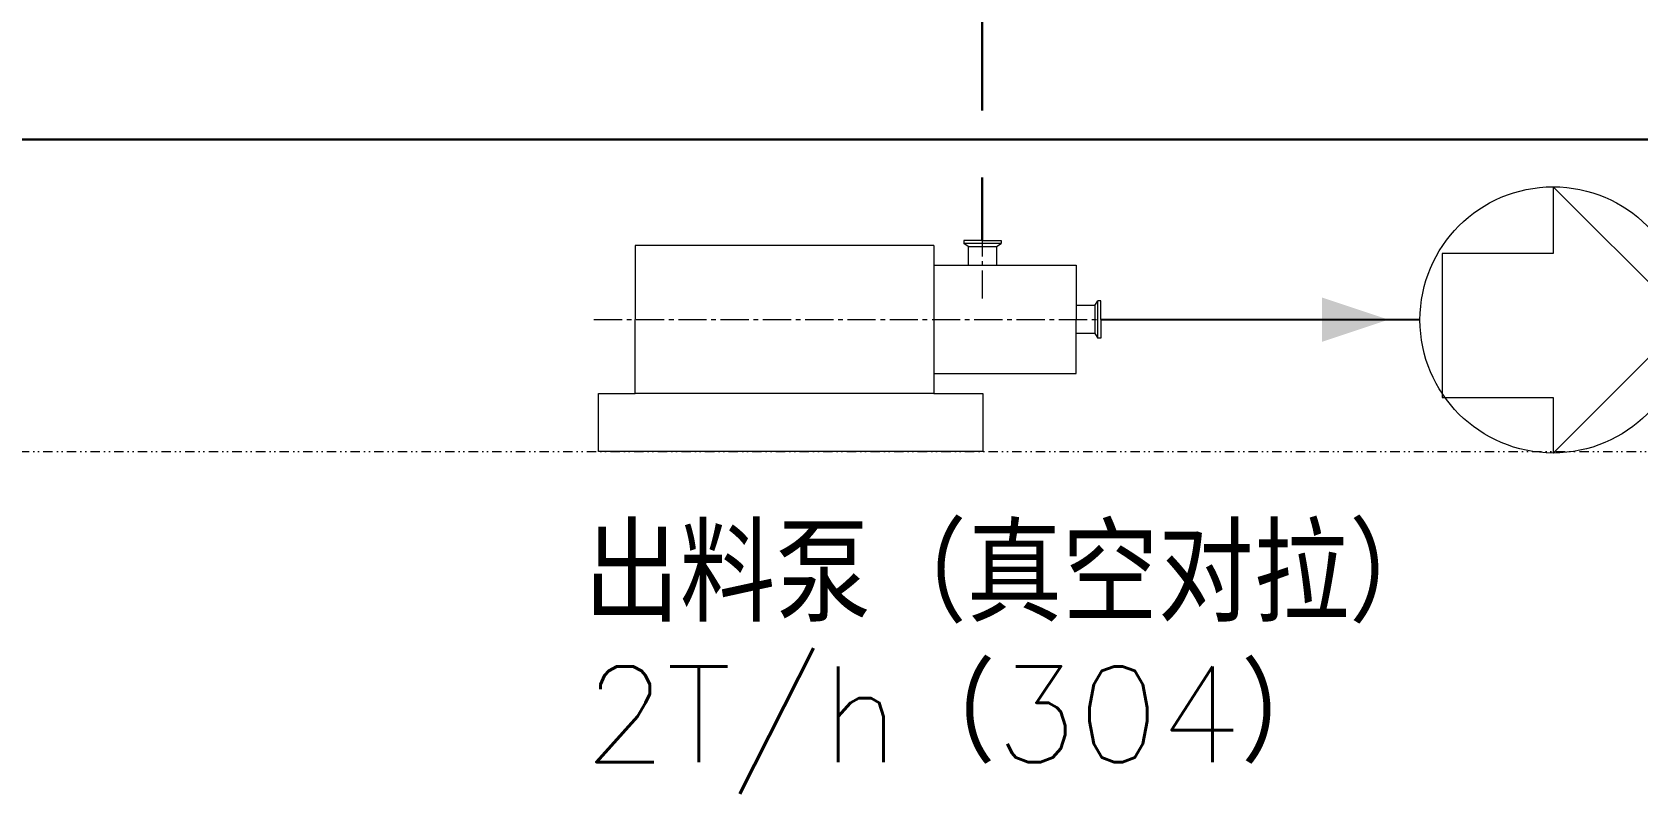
# Model space of a CAD drawing. Header units: millimetres. Extents: x 12181 to 44419, y -180123 to -157321.
# Drawn here: x 19747 to 21918, y -168672 to -167642 of the extents above; entities that cross this region are included whole.
import ezdxf

# ---------------------------------------------------------------- set-up
doc = ezdxf.new("R2010")
doc.units = ezdxf.units.MM
doc.header["$LTSCALE"] = 2
doc.header["$MEASUREMENT"] = 0
for name, pattern in [('CENTER2', [28.575, 19.05, -3.175, 3.175, -3.175]), ('DASHED', [0.75, 0.5, -0.25]), ('DIVIDE2', [15.875, 6.35, -3.175, 0, -3.175, 0, -3.175])]:
    doc.linetypes.add(name, pattern=pattern)
doc.layers.get('0').update_dxf_attribs({"lineweight": 20})
for name, color, linetype in [('2', 2, 'DASHED'), ('PIPE1', 1, 'Continuous'), ('PIPING1', 7, 'Continuous')]:
    doc.layers.add(name, color=color, linetype=linetype)
for name, color, linetype, lineweight in [('中心线', 1, 'CENTER2', 13), ('尺寸线层', 3, 'Continuous', 13), ('工艺线', 4, 'Continuous', 30), ('细实线', 8, 'Continuous', 13)]:
    doc.layers.add(name, color=color, linetype=linetype, lineweight=lineweight)
doc.layers.get('PIPING1').off()
doc.styles.add('HZ', font='txt.shx', dxfattribs={"bigfont": 'hztxt.shx'})

# ---------------------------------------------------------------- blocks, each defined once
blk = doc.blocks.new('A$C4F4A0270')
for p, q in [((-24.5, 285.4), (-24.5, 281.4)), ((0.7, 285.4), (-24.5, 285.4)), ((0.7, 285.4), (26, 285.4)), ((26, 285.4), (26, 281.4)), ((-24.5, 281.4), (26, 281.4)), ((-18.3, 277.4), (-24.5, 281.4)), ((19.8, 277.4), (-18.3, 277.4)), ((-18.3, 277.4), (-18.3, 252)), ((19.8, 277.4), (26, 281.4)), ((19.8, 277.4), (19.8, 252)), ((66.3, 278.5), (470.3, 278.5)), ((66.3, 278.5), (66.3, 178.5)), ((470.3, 278.5), (470.3, 178.5)), ((-126, 251.8), (-126, 178.5)), ((66.3, 251.8), (-126, 251.8)), ((-159.4, 178.5), (-159.4, 203.8)), ((-159.4, 203.8), (-155.4, 203.8)), ((-151.4, 197.6), (-155.4, 203.8)), ((-155.4, 153.3), (-155.4, 203.8)), ((-151.4, 197.6), (-126, 197.6)), ((-151.4, 197.6), (-151.4, 159.5)), ((-159.4, 178.5), (-159.4, 153.3)), ((-126, 105.3), (-126, 178.5)), ((66.3, 178.5), (66.3, 78.5)), ((470.3, 78.5), (470.3, 178.5)), ((-159.4, 153.3), (-155.4, 153.3)), ((-151.4, 159.5), (-155.4, 153.3)), ((-151.4, 159.5), (-126, 159.5)), ((66.3, 105.3), (-126, 105.3)), ((0, 78.5), (0, 0)), ((66.3, 78.5), (0, 78.5)), ((66.3, 78.5), (470.3, 78.5)), ((519.9, 78.5), (470.3, 78.5)), ((519.9, 0), (519.9, 78.5)), ((0, 0), (519.9, 0))]:
    blk.add_line(p, q)
at = {"layer": '中心线'}
for p, q in [((0.7, 206.7), (0.7, 298)), ((526, 178.5), (-191.8, 178.5))]:
    blk.add_line(p, q, dxfattribs=at)
blk = doc.blocks.new('A$C600B7E28')
at = {"xscale": -1}
blk.add_blockref('A$C4F4A0270', (0, 0), dxfattribs=at)
blk = doc.blocks.new('ARRAY')
at = {"layer": 'PIPE1'}
blk.add_solid([(0, 0), (-1, -3), (1, -3)], dxfattribs=at)
blk = doc.blocks.new('ARRAYR')
at = {"layer": 'PIPING1', "rotation": 270}
blk.add_blockref('ARRAY', (0, 0), dxfattribs=at)
blk = doc.blocks.new('ARROWR')
at = {"layer": 'PIPING1'}
blk.add_blockref('ARRAYR', (0.117, -0.026), dxfattribs=at)

msp = doc.modelspace()

# ---------------------------------------------------------------- linework, layer by layer
for p, q in [((21803.2, -167851), (21803.2, -167941)), ((21983.2, -168031), (21803.2, -167851)), ((21803.2, -167941), (21653.2, -167941)), ((21653.2, -167941), (21653.2, -168136)), ((21803.2, -168211), (21983.2, -168031)), ((21653.2, -168136), (21803.2, -168136)), ((21803.2, -168136), (21803.2, -168211))]:
    msp.add_line(p, q)
msp.add_circle((21803.2, -168031), 180)
at = {"layer": '工艺线'}
for p, q in [((21031.5, -167317.4), (21031.5, -167644.1)), ((21031.5, -167644.1), (21031.5, -167747.9)), ((18841.5, -167786.9), (21337.8, -167786.9)), ((21327.8, -167786.9), (26266.7, -167786.9)), ((21031.5, -167838.2), (21031.5, -167923.4)), ((21191.7, -168030.3), (21623.2, -168030.7))]:
    msp.add_line(p, q, dxfattribs=at)
at = {"layer": '细实线', "linetype": 'DIVIDE2'}
msp.add_line((15193.1, -168208.9), (37862, -168208.9), dxfattribs=at)

# ---------------------------------------------------------------- block references
msp.add_blockref('A$C600B7E28', (21032.3, -168208.9))
at = {"layer": '2', "xscale": 30.00000000007906, "yscale": 30, "zscale": 30, "rotation": 0.003499529910407773}
msp.add_blockref('ARROWR', (21577.1, -168029.9), dxfattribs=at)

# ---------------------------------------------------------------- texts
at = {"layer": '尺寸线层', "style": 'HZ'}
for s, p in [('出料泵（真空对拉）', (20493.2, -168439.3)), ('2T/h（304）', (20493.2, -168628.9))]:
    msp.add_text(s, height=129.29, dxfattribs=at).set_placement(p)

doc.saveas('drawing.dxf')
